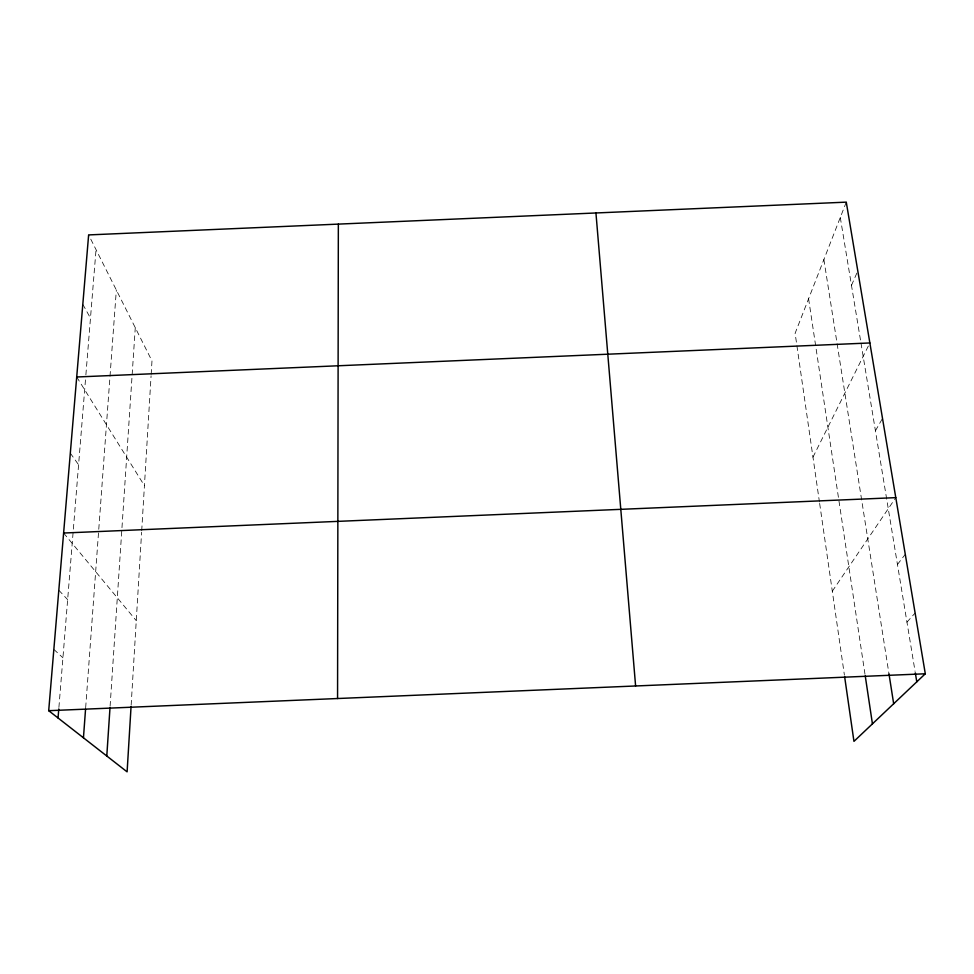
<?xml version="1.0" encoding="UTF-8"?>
<svg xmlns="http://www.w3.org/2000/svg" width="974" height="974" viewBox="0 0 974 974"><rect width="100%" height="100%" fill="white"/><g stroke="black" fill="none" stroke-linecap="round" stroke-linejoin="round"><path stroke-width="0.73" stroke-dasharray="4.87 3.65" d="M131.149 705.176L141.607 532.254M141.705 530.757L151.08 375.83M151.177 374.345L151.981 360.916L88.634 234.917M110.099 706.187L135.276 327.69M85.663 707.721L116.344 290.033M58.903 707.453L85.761 376.341M85.882 374.844L96.036 249.636M846.272 202.142L795.113 333.291L819.426 501.927M851.483 285.358L857.23 272.245M812.973 457.147L869.198 344.297M875.431 430.752L882.517 418.443M832.295 591.206L895.788 497.641M897.456 564.482L905.284 554.328M906.952 622.155L915.122 613.011M53.838 649.402L62.933 657.803M58.805 590.22L67.644 599.643M63.614 533.034L136.263 620.657M70.311 453.141L78.59 464.781M76.703 376.999L144.432 485.661M82.802 304.326L90.472 318.133M840.294 217.47L860.736 341.594M860.979 343.067L915.073 671.403M823.882 259.522L888.982 673.886M808.59 298.714L865.009 674.398M819.645 503.424L844.409 675.14"/><path stroke-width="1.46" d="M337.564 698.528L338.343 224.117M131.052 706.661L127.107 771.858L48.7 710.691L88.634 234.917L846.272 202.142L925.3 673.777L853.954 741.372L844.616 676.613M106.787 756.007L110.001 707.696M83.447 737.805L85.554 709.218M58.05 717.984L58.781 708.962M76.703 376.999L869.867 342.958M63.614 533.034L895.788 497.641M48.7 710.691L925.3 673.777M915.317 672.888L916.79 681.849M888.982 673.886L893.669 703.752M865.241 675.895L872.436 723.865M595.942 212.965L635.608 685.976"/></g></svg>
